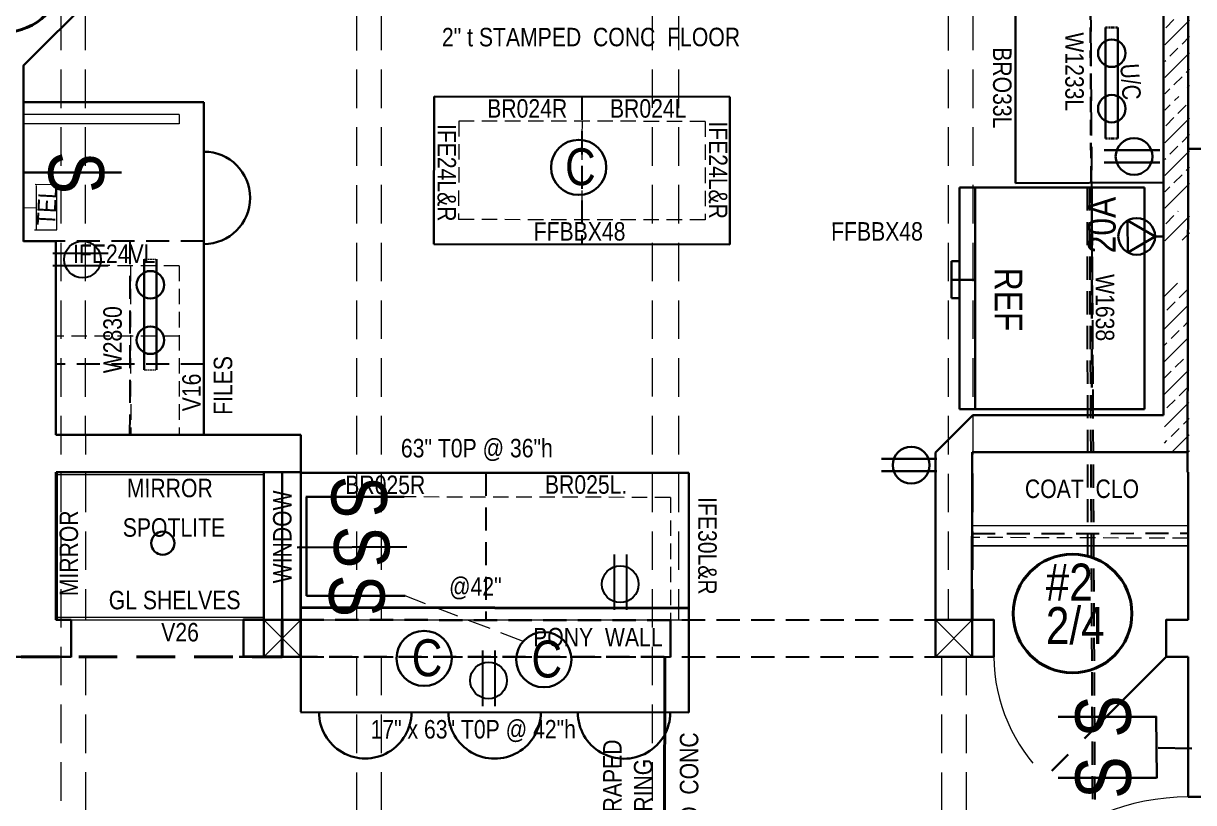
# Model space of a CAD drawing. Header units: inches. Extents: x -298 to 15350, y -6 to 2753.
# Drawn here: x 7568.6 to 7758.5, y 1482.2 to 1608.8 of the extents above; entities that cross this region are included whole.
import ezdxf

# ---------------------------------------------------------------- set-up
doc = ezdxf.new("R2010")
doc.units = ezdxf.units.IN
doc.header["$MEASUREMENT"] = 0
doc.linetypes.add('CENTER', pattern=[2, 1.25, -0.25, 0.25, -0.25])
doc.linetypes.add('HIDDEN', pattern=[0.375, 0.25, -0.125])
for name, color, linetype, lineweight in [('APPLIANCES', 7, 'Continuous', 20), ('BUILT-INS', 36, 'Continuous', 25), ('CABINETS', 36, 'HIDDEN', 25), ('COUNTERTOPS', 7, 'Continuous', 30), ('DOORS', 7, 'Continuous', 60), ('ELEC', 6, 'Continuous', 30), ('ELEC SYMBOLS', 7, 'Continuous', 20), ('EXISTING CEILING BEAMS', 7, 'HIDDEN', 20), ('FURNITURE', 33, 'Continuous', 25), ('NEW  ROUIGH SAWN  BEAMS', 3, 'HIDDEN', 40), ('NEW FRAMING', 6, 'Continuous', 30), ('STAIRS', 7, 'Continuous', 20), ('STOVE HEATING', 1, 'Continuous', 40), ('WALL FRAMING', 9, 'CENTER', 30), ('WALLS', 7, 'Continuous', 30)]:
    doc.layers.add(name, color=color, linetype=linetype, lineweight=lineweight)
for name, color, linetype in [('LL_ELECTRICAL', 1, 'Continuous'), ('TEXT', 7, 'Continuous'), ('TEXT80', 9, 'Continuous')]:
    doc.layers.add(name, color=color, linetype=linetype)
doc.styles.add('ARCHENT', font='technical.ttf', dxfattribs={"height": 6})

msp = doc.modelspace()

# ---------------------------------------------------------------- hatches: boundary and pattern name
at = {"layer": 'NEW FRAMING', "linetype": 'Continuous', "lineweight": 9, "ltscale": 25}
h = msp.add_hatch(dxfattribs=at)
h.set_pattern_fill('ANSI33', scale=15, style=0)
h.set_pattern_definition([(45, (2999.56, 91.3216), (-2.6516504, 2.6516504), []), (45, (3002.212, 91.3216), (-2.6516504, 2.6516504), [1.875, -0.9375])])
h.paths.add_polyline_path([(7757.57581, 1636.47787), (7757.57581, 1637.26078, -0.407485201), (7755.62186, 1639.26025), (7753.82742, 1639.26025), (7753.82742, 1618.55933), (7755.76781, 1618.55933, -0.299331351), (7757.57581, 1619.8088), (7757.57581, 1621.83349, -0.387451198), (7757.12186, 1622.33136, -0.387451198), (7757.57581, 1622.82924), (7757.57581, 1626.98835, -0.400784786), (7756.62186, 1627.98729, -0.400784786), (7757.57581, 1628.98623), (7757.57581, 1632.47893, -0.407485201), (7755.62186, 1634.4784, -0.407485201)])
h.paths.add_polyline_path([(7755.62186, 1617.80933, -0.096396118), (7755.76781, 1618.55933), (7753.82742, 1618.55933), (7753.82742, 1617.05933), (7755.76781, 1617.05933, -0.096396118)])
h.paths.add_polyline_path([(7757.57581, 1615.80986, -0.299331351), (7755.76781, 1617.05933), (7753.82742, 1617.05933), (7753.82742, 1614.4784), (7757.57581, 1614.4784)])
h.paths.add_polyline_path([(7757.57581, 1618.55933), (7755.76781, 1618.55933, 0.096396118), (7755.62186, 1617.80933, 0.096396118), (7755.76781, 1617.05933), (7757.57581, 1617.05933)])
h.paths.add_polyline_path([(7757.57581, 1607.27785), (7753.82742, 1607.27785), (7753.82742, 1587.26871), (7757.57581, 1588.42591), (7757.57581, 1597.21444, -0.776153299), (7755.69894, 1597.69515, -0.776153299), (7757.57581, 1598.17587)])
h.paths.add_polyline_path([(7755.63225, 1599.52844, -1), (7754.63225, 1599.52844, -1)], flags=16)
h.paths.add_polyline_path([(7755.63225, 1595.79996, -1), (7754.63225, 1595.79996, -1)], flags=16)
h.paths.add_polyline_path([(7757.57581, 1588.42591), (7753.82742, 1587.26871), (7753.82742, 1573.4784), (7757.57581, 1573.47848), (7757.57581, 1577.47846, -0.41115692), (7755.59671, 1579.47835, -0.41115692), (7757.57581, 1581.47824)])
h.paths.add_polyline_path([(7757.56946, 1614.4784), (7753.82742, 1614.4784), (7753.82742, 1607.27785), (7757.56946, 1607.27785)])
h.paths.add_polyline_path([(7754.70262, 1610.98181, -1), (7756.70262, 1610.98181, -1)], flags=16)
h.paths.add_polyline_path([(7756.20262, 1609.08662, -1), (7755.20262, 1609.08662, -1)], flags=16)
h.paths.add_polyline_path([(7755.20262, 1612.8151, -1), (7756.20262, 1612.8151, -1)], flags=16)
edge = h.paths.add_edge_path()
edge.add_line((7757.82743, 1641.24966), (7757.82743, 1654.47813))
edge.add_line((7757.82743, 1654.47813), (7753.82742, 1654.47813))
edge.add_line((7753.82742, 1654.47813), (7753.82742, 1639.26025))
edge.add_line((7753.82742, 1639.26025), (7755.62186, 1639.26025))
edge.add_arc((7757.62186, 1639.26025), 2, 84.1005934, 180, ccw=False)
edge = h.paths.add_edge_path()
edge.add_line((7757.82236, 1581.46558), (7757.82743, 1585.9784))
edge.add_line((7757.82743, 1585.9784), (7757.82743, 1615.81992))
edge.add_arc((7757.62186, 1617.80933), 2, 268.6806738, 275.8994066, ccw=False)
edge.add_line((7757.57581, 1615.80986), (7757.57581, 1598.17587))
edge.add_arc((7756.69894, 1597.69515), 1, -28.7322216, 28.7322216, ccw=False)
edge.add_line((7757.57581, 1597.21444), (7757.57581, 1581.47824))
edge.add_arc((7757.59671, 1579.47835), 2, 83.5217565, 90.598586, ccw=False)
h.paths.add_polyline_path([(7757.82743, 1617.05933), (7757.82743, 1618.55933), (7757.57581, 1618.55933), (7757.57581, 1617.05933)])
edge = h.paths.add_edge_path()
edge.add_line((7757.81339, 1573.47849), (7757.8179, 1577.49062))
edge.add_arc((7757.59671, 1579.47835), 2, 269.401414, 276.3495671, ccw=False)
edge.add_line((7757.57581, 1577.47846), (7757.57581, 1573.47848))
edge.add_line((7757.57581, 1573.47848), (7757.81339, 1573.47849))
h = msp.add_hatch(dxfattribs=at)
h.set_pattern_fill('ANSI33', scale=15, style=0)
h.set_pattern_definition([(45, (2759.7957, 118.4), (-2.6516504, 2.6516504), []), (45, (2762.4473, 118.4), (-2.6516504, 2.6516504), [1.875, -0.9375])])
h.paths.add_polyline_path([(7757.59085, 1566.56887), (7753.59085, 1566.5699), (7753.81124, 1539.16911), (7757.81124, 1539.16911)])

# ---------------------------------------------------------------- linework, layer by layer
at = {"layer": 'APPLIANCES', "color": 7, "lineweight": 30, "ltscale": 15}
for p, q in [((7720.50606, 1546.14184), (7720.50666, 1582.14184)), ((7750.50666, 1582.14134), (7720.50666, 1582.14184)), ((7723.06606, 1546.14179), (7723.06666, 1582.14179)), ((7750.50606, 1546.14134), (7750.50666, 1582.14134)), ((7719.22646, 1570.14186), (7719.22636, 1564.14186)), ((7720.50646, 1570.14184), (7719.22646, 1570.14186)), ((7720.50641, 1567.14184), (7719.22641, 1567.14186)), ((7723.06641, 1567.14179), (7720.50641, 1567.14184)), ((7720.50636, 1564.14184), (7719.22636, 1564.14186)), ((7720.50636, 1564.14184), (7719.22636, 1564.14186)), ((7750.50606, 1546.14134), (7720.50606, 1546.14184))]:
    msp.add_line(p, q, dxfattribs=at)
at = {"layer": 'BUILT-INS', "color": 5, "linetype": 'Continuous', "lineweight": 20, "ltscale": 25}
for p, q in [((7574.12005, 1535.52266), (7607.59974, 1535.50426)), ((7574.00466, 1512.33253), (7607.75766, 1512.33315))]:
    msp.add_line(p, q, dxfattribs=at)
at = {"layer": 'BUILT-INS', "color": 7, "linetype": 'Continuous', "lineweight": 20, "ltscale": 25}
msp.add_line((7757.55781, 1527.16919), (7722.65623, 1527.18261), dxfattribs=at)
at = {"layer": 'BUILT-INS', "linetype": 'HIDDEN', "ltscale": 15}
msp.add_line((7722.56304, 1525.90904), (7757.59281, 1525.98698), dxfattribs=at)
at = {"layer": 'BUILT-INS', "ltscale": 15}
msp.add_line((7722.56304, 1523.90904), (7757.59281, 1523.98698), dxfattribs=at)
msp.add_line((7722.56304, 1523.90904), (7757.59281, 1523.98698), dxfattribs=at)
at = {"layer": 'BUILT-INS', "linetype": 'Continuous', "lineweight": 9, "ltscale": 25}
msp.add_line((7576.36786, 1511.90962), (7604.30133, 1511.9541), dxfattribs=at)
at = {"layer": 'CABINETS', "color": 7, "lineweight": 30, "ltscale": 10}
msp.add_line((7741.59289, 1656.86007), (7741.86767, 1582.78301), dxfattribs=at)
at = {"layer": 'CABINETS', "ltscale": 15}
for p, q in [((7741.58727, 1644.95116), (7742.15411, 1545.15922)), ((7659.22121, 1596.88155), (7659.2239, 1572.88152)), ((7741.24969, 1582.14149), (7741.25857, 1520.0524)), ((7741.58623, 1582.14149), (7742.07062, 1482.34954)), ((7741.97468, 1582.12521), (7742.45907, 1482.33326)), ((7585.88533, 1573.40715), (7585.84844, 1541.95657)), ((7613.64171, 1535.77543), (7613.64433, 1511.78817)), ((7643.64171, 1535.7787), (7643.64433, 1511.79144))]:
    msp.add_line(p, q, dxfattribs=at)
at = {"layer": 'CABINETS', "linetype": 'HIDDEN', "ltscale": 15}
for p, q in [((7597.89495, 1573.40715), (7573.89495, 1573.40715)), ((7597.89471, 1553.40715), (7573.89471, 1553.40715))]:
    msp.add_line(p, q, dxfattribs=at)
at = {"layer": 'CABINETS', "color": 7, "linetype": 'Continuous', "lineweight": 30, "ltscale": 25}
msp.add_line((7573.89741, 1535.90905), (7613.63384, 1535.90966), dxfattribs=at)
at = {"layer": 'CABINETS', "color": 5, "linetype": 'Continuous', "lineweight": 20, "ltscale": 25}
msp.add_line((7574.12635, 1511.90668), (7574.12574, 1535.78912), dxfattribs=at)
at = {"layer": 'CABINETS', "color": 5, "linetype": 'Continuous', "lineweight": 30, "ltscale": 25}
msp.add_line((7610.6174, 1512.02718), (7610.61679, 1535.90962), dxfattribs=at)
at = {"layer": 'CABINETS', "color": 7, "ltscale": 15}
for p, q in [((7613.6002, 1511.91546), (7716.5912, 1511.90941)), ((7613.6002, 1505.90668), (7716.5912, 1505.90063))]:
    msp.add_line(p, q, dxfattribs=at)
at = {"layer": 'COUNTERTOPS', "color": 1, "linetype": 'Continuous', "lineweight": 9, "ltscale": 25}
for p, q in [((7753.57919, 1585.01115), (7753.59281, 1656.90935)), ((7613.64433, 1511.78817), (7613.64433, 1535.77543)), ((7613.64433, 1511.90957), (7676.57495, 1511.90587))]:
    msp.add_line(p, q, dxfattribs=at)
at = {"layer": 'COUNTERTOPS', "lineweight": 20, "ltscale": 15}
for p, q in [((7729.59304, 1632.91282), (7729.60656, 1584.91653)), ((7729.60308, 1582.81473), (7753.58923, 1582.9094))]:
    msp.add_line(p, q, dxfattribs=at)
at = {"layer": 'COUNTERTOPS', "color": 7, "linetype": 'Continuous', "lineweight": 30, "ltscale": 25}
for p, q in [((7729.59304, 1632.91282), (7729.61485, 1582.81478)), ((7683.26006, 1596.8453), (7635.26012, 1596.91769)), ((7729.60308, 1582.81473), (7753.57571, 1582.90935)), ((7683.22387, 1572.84532), (7635.22392, 1572.91772)), ((7613.64433, 1535.77543), (7676.57495, 1535.77543)), ((7676.57495, 1535.77543), (7676.57495, 1512.07076))]:
    msp.add_line(p, q, dxfattribs=at)
at = {"layer": 'COUNTERTOPS', "color": 7, "lineweight": 30, "ltscale": 15}
msp.add_line((7597.90853, 1595.95963), (7568.62623, 1595.9583), dxfattribs=at)
at = {"layer": 'COUNTERTOPS', "linetype": 'Continuous', "lineweight": 30, "ltscale": 25}
msp.add_line((7597.90853, 1595.95963), (7597.89471, 1541.95349), dxfattribs=at)
at = {"layer": 'COUNTERTOPS', "color": 7, "linetype": 'Continuous', "lineweight": 30, "ltscale": 15}
for p, q in [((7635.26012, 1596.91769), (7635.22392, 1572.91772)), ((7683.26006, 1596.8453), (7683.22387, 1572.84532))]:
    msp.add_line(p, q, dxfattribs=at)
at = {"layer": 'COUNTERTOPS', "color": 7, "lineweight": 20, "ltscale": 15}
for p, q in [((7593.90866, 1593.95937), (7568.62673, 1593.9583)), ((7593.90875, 1592.45937), (7568.62711, 1592.4583))]:
    msp.add_line(p, q, dxfattribs=at)
at = {"layer": 'COUNTERTOPS', "linetype": 'HIDDEN', "lineweight": 20, "ltscale": 10}
for p, q in [((7639.25408, 1592.91166), (7639.22995, 1576.91168)), ((7659.25406, 1592.8815), (7659.22993, 1576.88152)), ((7679.25404, 1592.85133), (7679.22991, 1576.85135)), ((7586.00164, 1569.41522), (7586.01494, 1541.95653)), ((7593.88018, 1569.4132), (7593.89348, 1541.95451)), ((7673.58981, 1531.79385), (7673.59686, 1511.90761))]:
    msp.add_line(p, q, dxfattribs=at)
at = {"layer": 'COUNTERTOPS', "color": 0, "linetype": 'HIDDEN', "lineweight": 20, "ltscale": 10}
for p, q in [((7679.25404, 1592.85133), (7639.25408, 1592.91166)), ((7679.22991, 1576.85135), (7639.22995, 1576.91168)), ((7593.88892, 1569.41319), (7573.88194, 1569.44336)), ((7593.89447, 1557.9545), (7573.88749, 1557.98467)), ((7673.58981, 1531.79385), (7613.64433, 1531.90295)), ((7757.56239, 1525.1692), (7722.65626, 1525.2787))]:
    msp.add_line(p, q, dxfattribs=at)
at = {"layer": 'COUNTERTOPS', "linetype": 'HIDDEN', "lineweight": 30, "ltscale": 10}
msp.add_line((7741.97468, 1582.12521), (7741.982, 1545.15922), dxfattribs=at)
at = {"layer": 'COUNTERTOPS', "color": 0, "linetype": 'Continuous', "lineweight": 20, "ltscale": 25}
msp.add_line((7676.57495, 1535.79506), (7613.6336, 1535.77544), dxfattribs=at)
at = {"layer": 'COUNTERTOPS', "linetype": 'Continuous', "lineweight": 30, "ltscale": 15}
for p, q in [((7613.63384, 1535.90954), (7613.63384, 1496.96744)), ((7676.57495, 1535.79506), (7676.57495, 1496.85296))]:
    msp.add_line(p, q, dxfattribs=at)
at = {"layer": 'COUNTERTOPS', "color": 0, "linetype": 'Continuous', "lineweight": 40, "ltscale": 25}
msp.add_line((7676.59752, 1513.82054), (7613.60021, 1513.90957), dxfattribs=at)
at = {"layer": 'COUNTERTOPS', "color": 1, "linetype": 'Continuous', "lineweight": 30, "ltscale": 25}
msp.add_line((7676.57495, 1511.90957), (7676.57495, 1511.90957), dxfattribs=at)
at = {"layer": 'COUNTERTOPS', "color": 0, "linetype": 'Continuous', "lineweight": 30, "ltscale": 25}
msp.add_line((7676.57495, 1496.85296), (7613.57327, 1496.91169), dxfattribs=at)
at = {"layer": 'DOORS', "color": 7, "linetype": 'Continuous', "lineweight": 20, "ltscale": 15}
msp.add_arc((7757.59281, 1447.15935), 36, 90.0018445, 135.0018445, dxfattribs=at)
at = {"layer": 'ELEC', "color": 6, "linetype": 'HIDDEN', "lineweight": 30, "ltscale": 0.75}
for p, q in [((7744.21456, 1608.09519), (7746.21456, 1608.09519)), ((7744.21456, 1590.09007), (7746.21456, 1590.09007))]:
    msp.add_line(p, q, dxfattribs=at)
at = {"layer": 'ELEC', "color": 6, "linetype": 'Continuous', "lineweight": 30, "ltscale": 0.75}
for p, q in [((7744.21456, 1608.09519), (7744.21456, 1599.09263)), ((7746.21456, 1608.09519), (7746.21456, 1599.09263)), ((7744.21456, 1590.09007), (7744.21456, 1599.09263)), ((7746.21456, 1590.09007), (7746.21456, 1599.09263))]:
    msp.add_line(p, q, dxfattribs=at)
at = {"layer": 'ELEC', "color": 1, "linetype": 'Continuous', "ltscale": 0.75}
for p, q in [((7584.49897, 1584.55514), (7568.50906, 1584.55514)), ((7747.8068, 1571.58162), (7747.77179, 1576.76369)), ((7752.24684, 1574.18262), (7747.77179, 1576.76369)), ((7752.24684, 1574.18262), (7747.8068, 1571.58162)), ((7753.67703, 1574.18262), (7752.24684, 1574.18262)), ((7630.40579, 1531.88882), (7614.41588, 1531.88882)), ((7614.56383, 1531.82417), (7614.56383, 1515.83426)), ((7630.80792, 1523.76503), (7613.04585, 1523.6574)), ((7630.56128, 1515.79711), (7614.57137, 1515.79711)), ((7736.49797, 1496.19074), (7752.48788, 1496.19074)), ((7752.50585, 1486.20308), (7752.43407, 1496.24537)), ((7752.75865, 1491.11278), (7758.19589, 1490.99979)), ((7736.50631, 1486.26124), (7752.49623, 1486.26124))]:
    msp.add_line(p, q, dxfattribs=at)
at = {"layer": 'ELEC', "color": 1, "linetype": 'Continuous', "ltscale": 0.375}
for p, q in [((7747.77179, 1576.76369), (7752.24684, 1574.18262)), ((7747.8068, 1571.58162), (7747.77179, 1576.76369)), ((7752.24684, 1574.18262), (7747.8068, 1571.58162))]:
    msp.add_line(p, q, dxfattribs=at)
at = {"layer": 'ELEC', "color": 6, "linetype": 'HIDDEN', "lineweight": 9, "ltscale": 0.75}
for p, q in [((7588.20834, 1570.49267), (7590.20834, 1570.49267)), ((7588.20834, 1552.48754), (7590.20834, 1552.48754))]:
    msp.add_line(p, q, dxfattribs=at)
at = {"layer": 'ELEC', "color": 6, "linetype": 'Continuous', "ltscale": 0.75}
for p, q in [((7588.20834, 1570.49267), (7588.20834, 1561.4901)), ((7590.20834, 1570.49267), (7590.20834, 1561.4901)), ((7588.20834, 1552.48754), (7588.20834, 1561.4901)), ((7590.20834, 1552.48754), (7590.20834, 1561.4901))]:
    msp.add_line(p, q, dxfattribs=at)
at = {"layer": 'ELEC', "color": 6, "linetype": 'Continuous', "lineweight": 30, "ltscale": 0.75}
for centre in [(7745.2191, 1603.92816), (7745.2191, 1594.9256)]:
    msp.add_circle(centre, 2.23073, dxfattribs=at)
at = {"layer": 'ELEC', "color": 1, "linetype": 'Continuous', "ltscale": 0.75}
for centre, radius in [((7658.71322, 1585.38442), 4.47927), ((7749.26498, 1574.18262), 2.98186), ((7633.62645, 1505.65174), 4.47927), ((7653.06183, 1505.44942), 4.47927)]:
    msp.add_circle(centre, radius, dxfattribs=at)
at = {"layer": 'ELEC', "color": 6, "linetype": 'Continuous', "ltscale": 0.75}
for centre in [(7589.21288, 1566.32563), (7589.21288, 1557.32307)]:
    msp.add_circle(centre, 2.23073, dxfattribs=at)
at = {"layer": 'ELEC', "color": 1, "linetype": 'Continuous', "ltscale": 0.125}
msp.add_circle((7591.22864, 1524.36218), 1.875, dxfattribs=at)
at = {"layer": 'ELEC', "color": 1, "linetype": 'Continuous', "ltscale": 0.75}
msp.add_solid([(7752.24684, 1574.18262), (7747.8068, 1571.58162), (7747.77179, 1576.76369), (7752.24684, 1574.18262)], dxfattribs=at)
at = {"layer": 'ELEC SYMBOLS', "color": 1, "linetype": 'HIDDEN', "lineweight": 9, "ltscale": 15}
msp.add_line((7649.59603, 1508.46356), (7630.56128, 1515.79711), dxfattribs=at)
at = {"layer": 'EXISTING CEILING BEAMS', "linetype": 'HIDDEN', "ltscale": 25}
for p, q in [((7574.65732, 1666.9056), (7574.66228, 1353.90852)), ((7578.65398, 1666.90363), (7578.65648, 1511.90104)), ((7622.65637, 1666.89349), (7622.65648, 1511.90104)), ((7626.65398, 1666.90363), (7626.65648, 1511.90104)), ((7670.65732, 1666.90849), (7670.66228, 1353.90852)), ((7674.91956, 1666.90363), (7674.92206, 1511.90104)), ((7718.65637, 1666.89349), (7718.65648, 1511.90104)), ((7722.65398, 1666.90363), (7722.65648, 1511.90104)), ((7578.65983, 1505.91111), (7578.66228, 1353.90852)), ((7622.66217, 1505.90097), (7622.66228, 1353.90852)), ((7626.65983, 1505.91111), (7626.66228, 1353.90852)), ((7717.59109, 1505.9018), (7717.5912, 1353.90935)), ((7721.58876, 1505.91194), (7721.5912, 1353.90935))]:
    msp.add_line(p, q, dxfattribs=at)
at = {"layer": 'FURNITURE', "lineweight": 30, "ltscale": 15}
for centre, start, end in [((7597.89507, 1580.43975), 269.9192368, 89.9192368), ((7624.07498, 1496.90112), 179.9192368, 359.9192368), ((7645.07497, 1496.87997), 179.9192368, 359.9192368), ((7666.07496, 1496.86353), 179.9192368, 359.9192368)]:
    msp.add_arc(centre, 7.5, start, end, dxfattribs=at)
at = {"layer": 'LL_ELECTRICAL', "color": 1, "linetype": 'Continuous', "lineweight": 30, "ltscale": 0.75}
for p, q in [((7743.99621, 1588.16408), (7752.99878, 1588.16408)), ((7743.99621, 1588.16408), (7752.99878, 1588.16408)), ((7743.99621, 1586.16408), (7752.99878, 1586.16408)), ((7743.99621, 1586.16408), (7752.99878, 1586.16408)), ((7707.83765, 1538.0369), (7716.84021, 1538.0369)), ((7707.83765, 1538.0369), (7716.84021, 1538.0369)), ((7707.83765, 1536.0369), (7716.84021, 1536.0369)), ((7707.83765, 1536.0369), (7716.84021, 1536.0369))]:
    msp.add_line(p, q, dxfattribs=at)
at = {"layer": 'LL_ELECTRICAL', "color": 1, "linetype": 'Continuous', "ltscale": 0.75}
for p, q in [((7573.37505, 1571.43616), (7582.37762, 1571.43616)), ((7573.37505, 1571.43616), (7582.37762, 1571.43616)), ((7573.37505, 1569.43616), (7582.37762, 1569.43616)), ((7573.37505, 1569.43616), (7582.37762, 1569.43616)), ((7664.45802, 1522.53098), (7664.45802, 1513.52842)), ((7664.45802, 1522.53098), (7664.45802, 1513.52842)), ((7666.45802, 1522.53098), (7666.45802, 1513.52842)), ((7666.45802, 1522.53098), (7666.45802, 1513.52842)), ((7643.08742, 1506.91753), (7643.08742, 1497.91497)), ((7643.08742, 1506.91753), (7643.08742, 1497.91497)), ((7645.08742, 1506.91753), (7645.08742, 1497.91497)), ((7645.08742, 1506.91753), (7645.08742, 1497.91497))]:
    msp.add_line(p, q, dxfattribs=at)
at = {"layer": 'LL_ELECTRICAL', "color": 1, "linetype": 'Continuous', "lineweight": 30, "ltscale": 0.75}
for centre in [(7748.83174, 1587.16863), (7748.83174, 1587.16863), (7712.67318, 1537.04145), (7712.67318, 1537.04145)]:
    msp.add_circle(centre, 2.98186, dxfattribs=at)
at = {"layer": 'LL_ELECTRICAL', "color": 1, "linetype": 'Continuous', "ltscale": 0.75}
for centre in [(7578.21058, 1570.44071), (7578.21058, 1570.44071), (7665.46257, 1517.69545), (7665.46257, 1517.69545), (7644.09196, 1502.082), (7644.09196, 1502.082)]:
    msp.add_circle(centre, 2.98186, dxfattribs=at)
at = {"layer": 'NEW  ROUIGH SAWN  BEAMS', "color": 3, "ltscale": 15}
msp.add_line((7610.5912, 1505.92366), (7610.5912, 1511.92366), dxfattribs=at)
at = {"layer": 'NEW  ROUIGH SAWN  BEAMS', "color": 6, "ltscale": 10}
msp.add_line((7610.60015, 1511.90668), (7610.60025, 1505.90668), dxfattribs=at)
at = {"layer": 'NEW  ROUIGH SAWN  BEAMS', "color": 6, "linetype": 'Continuous', "ltscale": 10}
msp.add_line((7610.60015, 1511.90668), (7610.60025, 1505.90668), dxfattribs=at)
at = {"layer": 'NEW  ROUIGH SAWN  BEAMS', "color": 7, "linetype": 'HIDDEN', "ltscale": 25}
msp.add_line((7427.59333, 1505.89996), (7610.60031, 1505.90668), dxfattribs=at)
at = {"layer": 'NEW  ROUIGH SAWN  BEAMS', "color": 1, "linetype": 'Continuous', "ltscale": 10}
msp.add_line((7672.67005, 1505.90679), (7672.66142, 1455.90935), dxfattribs=at)
at = {"layer": 'NEW FRAMING', "color": 7, "ltscale": 15}
for p, q in [((7753.59281, 1656.90935), (7753.59365, 1545.1594)), ((7588.38159, 1621.66785), (7568.58272, 1601.86875)), ((7568.6319, 1573.37708), (7568.62474, 1601.87372)), ((7753.58923, 1545.1594), (7722.65594, 1545.15891)), ((7613.65179, 1541.94945), (7573.89471, 1541.95963)), ((7613.65181, 1541.96033), (7613.59296, 1505.90957)), ((7716.59315, 1539.10473), (7716.5912, 1505.90905)), ((7722.58894, 1539.1682), (7722.53357, 1511.90904)), ((7757.53028, 1539.16916), (7722.58894, 1539.1682)), ((7576.36786, 1511.90962), (7573.84411, 1511.91135)), ((7576.36786, 1505.84123), (7576.36786, 1511.90962)), ((7607.60029, 1511.96014), (7604.30133, 1511.9541)), ((7604.30133, 1505.9541), (7604.30133, 1511.9541)), ((7726.05832, 1511.9094), (7722.53353, 1511.89492)), ((7757.59281, 1511.90931), (7754.05838, 1511.90935)), ((7726.05831, 1505.9097), (7716.5916, 1505.90981)), ((7757.59281, 1505.90935), (7754.05831, 1505.90939))]:
    msp.add_line(p, q, dxfattribs=at)
at = {"layer": 'NEW FRAMING', "color": 7, "ltscale": 25}
for p, q in [((7722.65594, 1545.16738), (7716.59315, 1539.10473)), ((7726.05838, 1511.96437), (7726.05831, 1505.9097)), ((7754.05838, 1511.96404), (7754.05831, 1505.90939))]:
    msp.add_line(p, q, dxfattribs=at)
at = {"layer": 'NEW FRAMING', "color": 5, "linetype": 'Continuous', "lineweight": 9, "ltscale": 25}
msp.add_line((7576.36786, 1511.90962), (7604.30133, 1511.90962), dxfattribs=at)
at = {"layer": 'NEW FRAMING', "ltscale": 15}
for p, q in [((7607.60029, 1511.96014), (7604.30133, 1511.9541)), ((7604.30133, 1505.9541), (7604.30133, 1511.9541)), ((7607.60029, 1505.96014), (7604.30142, 1505.95234)), ((7607.60029, 1505.96014), (7604.30142, 1505.95234))]:
    msp.add_line(p, q, dxfattribs=at)
at = {"layer": 'NEW FRAMING', "color": 7, "linetype": 'HIDDEN', "ltscale": 15}
for p, q in [((7673.58997, 1511.85605), (7613.56655, 1511.90668)), ((7672.57463, 1505.90764), (7613.6002, 1505.90668))]:
    msp.add_line(p, q, dxfattribs=at)
at = {"layer": 'STAIRS', "color": 7, "linetype": 'Continuous', "lineweight": 30, "ltscale": 15}
for p, q in [((7716.5912, 1508.46286), (7716.5912, 1505.96286)), ((7716.5912, 1508.46286), (7716.5912, 1505.96286)), ((7722.59225, 1508.44679), (7722.59225, 1505.94679)), ((7722.59225, 1508.44679), (7722.59225, 1505.94679))]:
    msp.add_line(p, q, dxfattribs=at)
at = {"layer": 'TEXT', "color": 7, "linetype": 'Continuous', "lineweight": 40, "ltscale": 15}
for centre in [(7565.43421, 1616.96026), (7738.84992, 1512.94642)]:
    msp.add_circle(centre, 9.63369, dxfattribs=at)
at = {"layer": 'WALL FRAMING', "color": 7, "linetype": 'Continuous', "lineweight": 9, "ltscale": 25}
msp.add_line((7593.90866, 1593.95937), (7593.90875, 1592.45937), dxfattribs=at)
at = {"layer": 'WALL FRAMING', "color": 1, "linetype": 'Continuous', "lineweight": 9, "ltscale": 150}
for p, q in [((7574.01265, 1582.52933), (7570.54123, 1582.63313)), ((7570.69097, 1582.45219), (7570.69097, 1575.227)), ((7574.01265, 1575.26262), (7574.01265, 1582.52933)), ((7570.69097, 1578.8396), (7568.6755, 1578.77143)), ((7570.43135, 1575.22156), (7574.01265, 1575.26262))]:
    msp.add_line(p, q, dxfattribs=at)
at = {"layer": 'WALL FRAMING', "color": 7, "linetype": 'Continuous', "ltscale": 15}
for p, q in [((7607.6002, 1505.90668), (7607.59973, 1535.90957)), ((7673.58997, 1505.85605), (7673.58997, 1511.85605))]:
    msp.add_line(p, q, dxfattribs=at)
at = {"layer": 'WALL FRAMING', "ltscale": 15}
for p, q in [((7613.60021, 1511.90957), (7604.23472, 1511.90957)), ((7613.60021, 1505.90957), (7603.60021, 1505.90957))]:
    msp.add_line(p, q, dxfattribs=at)
at = {"layer": 'WALL FRAMING', "color": 6, "ltscale": 15}
for p, q in [((7613.6002, 1511.90668), (7607.6002, 1511.90668)), ((7613.6002, 1511.90668), (7607.6002, 1511.90668)), ((7613.6002, 1505.90668), (7607.6002, 1505.90668)), ((7613.6002, 1505.90668), (7607.6002, 1505.90668))]:
    msp.add_line(p, q, dxfattribs=at)
at = {"layer": 'WALL FRAMING', "color": 6, "linetype": 'Continuous', "lineweight": 9, "ltscale": 15}
for p, q in [((7607.6002, 1511.90668), (7613.6002, 1505.90668)), ((7607.6002, 1505.90668), (7613.6002, 1511.90668))]:
    msp.add_line(p, q, dxfattribs=at)
at = {"layer": 'WALL FRAMING', "color": 6, "linetype": 'Continuous', "lineweight": 30, "ltscale": 15}
msp.add_line((7607.6002, 1505.90668), (7607.6002, 1511.90668), dxfattribs=at)
at = {"layer": 'WALL FRAMING', "color": 7, "linetype": 'Continuous', "lineweight": 9, "ltscale": 15}
for p, q in [((7607.6002, 1511.90668), (7613.6002, 1505.90668)), ((7607.6002, 1505.90668), (7613.6002, 1511.90668)), ((7716.5912, 1511.90941), (7722.5912, 1505.90941)), ((7716.5912, 1505.90941), (7722.5912, 1511.90941)), ((7716.5912, 1511.90941), (7722.5912, 1505.90941)), ((7716.5912, 1505.90941), (7722.5912, 1511.90941))]:
    msp.add_line(p, q, dxfattribs=at)
at = {"layer": 'WALL FRAMING', "color": 3, "linetype": 'HIDDEN', "lineweight": 40, "ltscale": 25}
msp.add_line((7624.79598, 1511.90873), (7624.79598, 1511.90873), dxfattribs=at)
at = {"layer": 'WALL FRAMING', "color": 7, "ltscale": 15}
for p, q in [((7716.5912, 1511.90941), (7716.5912, 1505.90941)), ((7716.5912, 1505.90941), (7716.5912, 1511.90941)), ((7716.5912, 1505.90941), (7716.5912, 1511.90941)), ((7722.5912, 1511.90941), (7716.5912, 1511.90941)), ((7716.5912, 1511.90941), (7716.5912, 1505.90941)), ((7716.5912, 1505.90941), (7716.5912, 1511.90941)), ((7716.5912, 1505.90941), (7716.5912, 1511.90941)), ((7722.5912, 1511.90941), (7716.5912, 1511.90941)), ((7722.5912, 1505.90941), (7722.5912, 1511.90941)), ((7722.5912, 1505.90941), (7722.5912, 1511.90941)), ((7722.5912, 1505.90941), (7716.5912, 1505.90941)), ((7722.5912, 1505.90941), (7716.5912, 1505.90941))]:
    msp.add_line(p, q, dxfattribs=at)
at = {"layer": 'WALL FRAMING', "color": 7, "lineweight": 30, "ltscale": 15}
msp.add_line((7754.05831, 1505.90939), (7734.46426, 1486.37006), dxfattribs=at)
at = {"layer": 'WALL FRAMING', "color": 7, "lineweight": 5, "ltscale": 15}
msp.add_arc((7753.99842, 1506.35969), 27.94374, 180.9233074, 225.6603912, dxfattribs=at)
at = {"layer": 'WALLS', "color": 7, "ltscale": 25}
msp.add_line((7757.59281, 1634.90935), (7757.59281, 1588.40935), dxfattribs=at)
at = {"layer": 'WALLS', "ltscale": 15}
for p, q in [((7757.59281, 1588.40935), (7757.53386, 1535.91)), ((7757.59281, 1535.91), (7757.59281, 1511.90935)), ((7757.59281, 1505.90935), (7757.59281, 1483.15935)), ((7763.59281, 1483.15935), (7757.59281, 1483.15935))]:
    msp.add_line(p, q, dxfattribs=at)
at = {"layer": 'WALLS', "ltscale": 25}
msp.add_line((7757.59281, 1588.40935), (7763.59281, 1588.40935), dxfattribs=at)
msp.add_line((7757.59281, 1588.40935), (7763.59281, 1588.40935), dxfattribs=at)
msp.add_line((7757.59281, 1588.40935), (7763.59281, 1588.40935), dxfattribs=at)
at = {"layer": 'WALLS', "color": 7, "ltscale": 15}
for p, q in [((7568.63189, 1573.40807), (7573.88454, 1573.40715)), ((7573.86386, 1541.95969), (7573.88454, 1573.40715)), ((7573.84411, 1511.91135), (7573.84373, 1535.90905)), ((7573.84419, 1505.90958), (7559.59281, 1505.90935)), ((7576.36786, 1505.90962), (7573.8442, 1505.90958))]:
    msp.add_line(p, q, dxfattribs=at)

# ---------------------------------------------------------------- texts
at = {"layer": 'APPLIANCES', "color": 3, "width": 270.046875, "attachment_point": 5, "style": 'ARCHENT'}
for s, insert, char_height, rotation in [('{\\C7;W1233L}', (7739.15654, 1600.91369), 3, 270.0327705), ('{\\C7;BRO33L}', (7727.43404, 1598.31006), 3, 270.0327705), ('{\\C7;BR024R}', (7650.35886, 1594.9448), 3, 0.0327705), ('{\\C7;BR024L}', (7669.99694, 1594.9448), 3, 0.0327705), ('{\\C7;IFE24L&R}', (7637.29171, 1584.52133), 3, 270.0327705), ('{\\C7;IFE24L&R}', (7681.3175, 1584.94351), 3, 270.0327705), ('{\\C1;TEL}', (7572.41968, 1579.07905), 3, 86.9362265), ('{\\C1;20A}', (7743.62534, 1576.02533), 4.5, 90.0327705), ('{\\C7;FFBBX48}', (7658.85585, 1574.97449), 3, 0.0327705), ('{\\C7;FFBBX48}', (7707.12143, 1574.97449), 3, 0.0327705), ('{\\C7;IFE24VL}', (7583.34482, 1571.3692), 3, 0.0327705), ('{\\C7; REF}', (7728.44847, 1564.64197), 4.5, 270.0327705), ('{\\C7;W1638}', (7744.09836, 1562.61176), 3, 270.0327705), ('{\\C7;W2830}', (7583.09639, 1557.40345), 3, 90.0327705), ('{\\C7;\\PFILES}', (7598.51478, 1549.96966), 3, 90.0327705), ('{\\C7;V16}', (7595.91334, 1548.84365), 3, 90.0327705), ('{\\C7;63" T0P @ 36"h}', (7642.19085, 1539.49992), 3, 0.0327705), ('{\\C7;BR025R}', (7627.32544, 1533.81803), 3, 0.0327705), ('{\\C7;BR025L.}', (7659.92204, 1533.86942), 3, 0.0327705), ('{\\C7;IFE30L&R}', (7679.59123, 1523.92191), 3, 270.0327705), ('{\\C7;SPOTLITE}', (7593.03806, 1526.89391), 3, 0.0327705), ('{\\C1;@42"}', (7641.9463, 1517.02221), 3, 0.0327705), ('{\\C7;V26}', (7594.02854, 1509.88708), 3, 0.0327705), ('{\\C7;17" x 63" T0P @ 42"h}', (7641.59996, 1493.84344), 3, 0.0327705)]:
    msp.add_mtext(s, dxfattribs=dict(at, insert=insert, char_height=char_height, rotation=rotation))
at = {"layer": 'APPLIANCES', "color": 7, "insert": (7661.82609, 1509.08673), "char_height": 3, "width": 270.046875, "attachment_point": 5, "rotation": 0.0327705, "style": 'ARCHENT'}
msp.add_mtext('PONY  WALL', dxfattribs=at)
at = {"layer": 'ELEC', "color": 1, "linetype": 'Continuous', "ltscale": 0.75, "char_height": 9, "width": 7.375, "attachment_point": 1, "style": 'ARCHENT'}
for insert, rotation in [((7581.68757, 1587.96144), 270), ((7627.59439, 1535.29511), 270), ((7627.99652, 1527.17133), 270), ((7627.21593, 1519.24875), 270), ((7739.30937, 1492.78444), 90), ((7739.31772, 1482.85494), 90)]:
    msp.add_mtext('S', dxfattribs=dict(at, insert=insert, rotation=rotation))
at = {"layer": 'ELEC', "color": 1, "linetype": 'Continuous', "ltscale": 0.375, "char_height": 6, "width": 6.875, "attachment_point": 1, "style": 'ARCHENT'}
for insert in [(7656.50879, 1588.48905), (7631.62447, 1508.75638), (7651.05985, 1508.55406)]:
    msp.add_mtext('C', dxfattribs=dict(at, insert=insert))
at = {"layer": 'ELEC SYMBOLS', "color": 5, "char_height": 3, "width": 360.0625, "attachment_point": 5, "style": 'ARCHENT'}
for s, insert, rotation in [('{\\C7;MIRROR}', (7592.36815, 1533.30125), 0.0327705), ('{\\C7;COAT  CLO}', (7740.38832, 1533.17895), 0.0327705), ('{\\C7;WINDOW}', (7610.63681, 1525.38502), 90.0327705), ('{\\C7;MIRROR}', (7575.99589, 1522.71674), 90.0327705), ('{\\C7;GL SHELVES}', (7593.14833, 1515.11043), 0.0327705)]:
    msp.add_mtext(s, dxfattribs=dict(at, insert=insert, rotation=rotation))
at = {"layer": 'STOVE HEATING', "color": 6, "insert": (7748.26401, 1599.29712), "char_height": 3, "width": 270.046875, "attachment_point": 5, "rotation": 273.8500869, "style": 'ARCHENT'}
msp.add_mtext('U/C{\\C7;   }', dxfattribs=at)
at = {"layer": 'TEXT80', "color": 1, "char_height": 3, "width": 360.0625, "attachment_point": 5, "style": 'ARCHENT'}
for s, insert, rotation in [('\\A1;{\\C7;\\P}2" t STAMPED  CONC  FLOOR', (7660.7128, 1609.03325), 0.0327705), ('\\A1;{\\C7;\\P}2" t STAMPED  CONC', (7674.15508, 1476.32509), 90.0327705)]:
    msp.add_mtext(s, dxfattribs=dict(at, insert=insert, rotation=rotation))
at = {"layer": 'TEXT80', "color": 7, "linetype": 'Continuous', "lineweight": 40, "char_height": 6, "width": 360.0625, "attachment_point": 5, "rotation": 0.0327705, "style": 'ARCHENT'}
for s, insert in [('#2', (7738.31303, 1518.04302)), ('2/4', (7739.29924, 1510.94347))]:
    msp.add_mtext(s, dxfattribs=dict(at, insert=insert))
at = {"layer": 'TEXT80', "color": 7, "insert": (7663.90534, 1476.55509), "char_height": 3, "width": 360.0625, "attachment_point": 5, "rotation": 90.0327705, "style": 'ARCHENT'}
msp.add_mtext('\\A1;\\P{\\H0.7x;\\S3#4;}" x 5 {\\H0.7x;\\S1#4;}" SCRAPED\\P WD FLOORING', dxfattribs=at)

doc.saveas('drawing.dxf')
